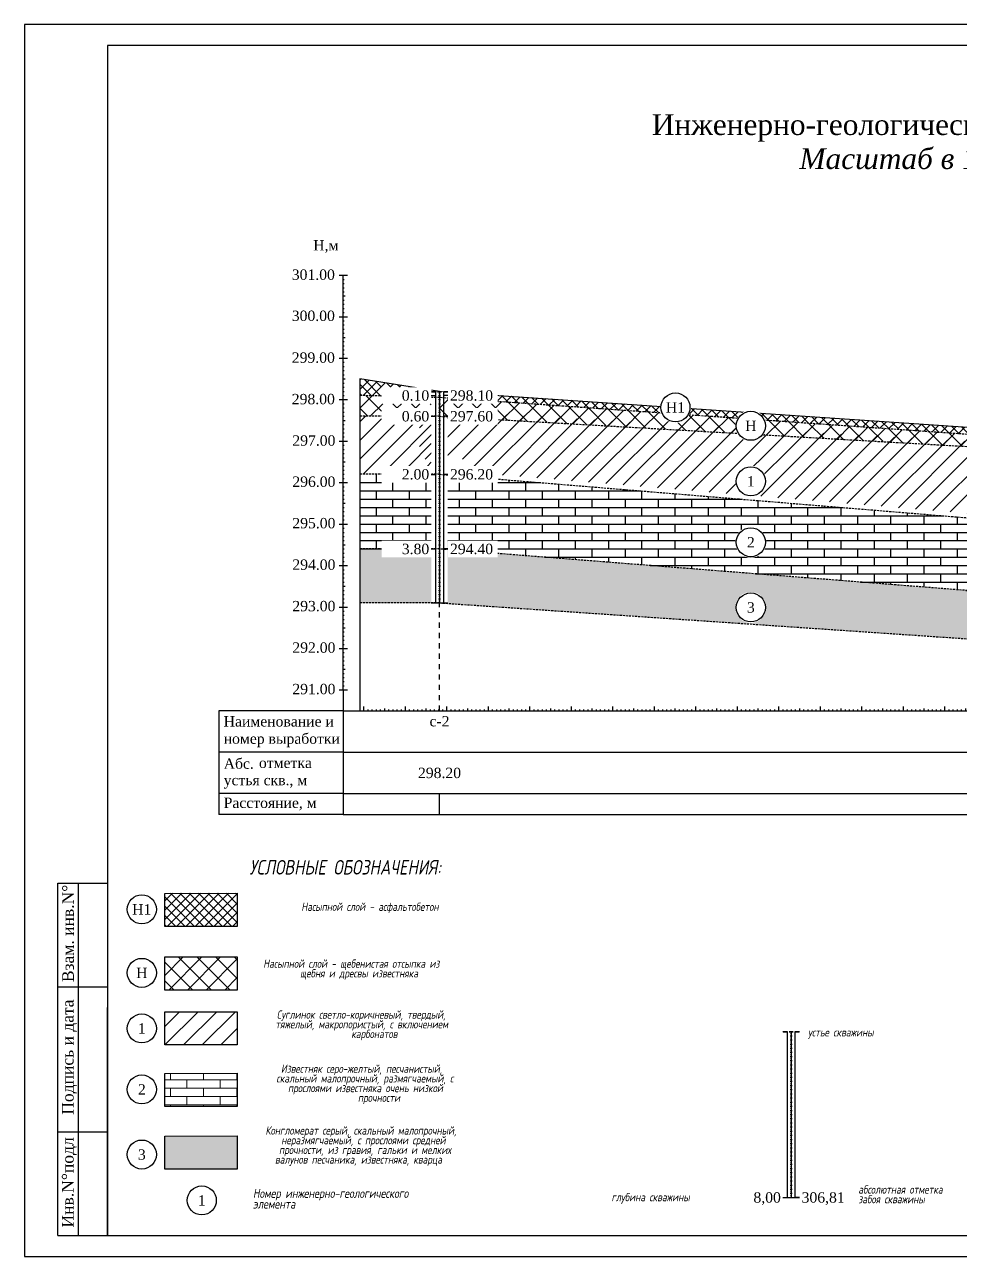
# Model space of a CAD drawing. Header units: millimetres. Extents: x 3380 to 11503, y -2610 to -1453.
# Drawn here: x 9164.9 to 9390.4, y -2242.6 to -1945.6 of the extents above; entities that cross this region are included whole.
import ezdxf
from ezdxf.enums import TextEntityAlignment as Align

# ---------------------------------------------------------------- set-up
doc = ezdxf.new("R2010")
doc.units = ezdxf.units.MM
doc.set_wipeout_variables(frame=1)
for name, pattern in [('ACAD_ISO03W100', [30, 12, -18]), ('DASHED', [0.75, 0.5, -0.25]), ('JIS_02_1.2', [2.5, 1.25, -1.25])]:
    doc.linetypes.add(name, pattern=pattern)
for name, color, linetype, plot in [('ГЛ_Непечатаемый', 6, 'Continuous', False), ('ГЛ_Разрез_ОсьШкалаВ-1', 6, 'Continuous', False), ('ГЛ_Разрез_ОсьШкалаГ-1', 6, 'Continuous', False), ('ГЛ_Разрез_ОсьШкалаГ-10', 6, 'Continuous', False), ('ГЛ_Разрез_СкважинаШкала-0.5', 6, 'Continuous', False), ('ГЛ_Разрез_СкважинаШкала-1', 6, 'Continuous', False), ('ГЛ_Штамп_РамкаВнеш', 6, 'Continuous', False)]:
    doc.layers.add(name, color=color, linetype=linetype, plot=plot)
for name, color, linetype in [('ГЛ_Разрез_Ось', 7, 'Continuous'), ('ГЛ_Разрез_ОсьШкалаВ-10', 7, 'Continuous'), ('ГЛ_Разрез_Скважина', 7, 'Continuous'), ('ГЛ_Разрез_СкважинаОсь', 7, 'JIS_02_1.2'), ('ГЛ_Разрез_СкважинаОтм', 7, 'Continuous'), ('ГЛ_Разрез_СкважинаОтмТекст', 7, 'Continuous'), ('ГЛ_Разрез_СквМаска', 6, 'Continuous'), ('ГЛ_Разрез_СлоиОбозначения', 7, 'Continuous'), ('ГЛ_Разрез_Таблица', 7, 'Continuous'), ('ГЛ_Разрез_ТаблицаТекст', 7, 'Continuous'), ('ГЛ_Штамп', 7, 'Continuous'), ('ГЛ_Штамп_РамкаВнутр', 7, 'Continuous'), ('ГЛ_Штамп_Текст', 7, 'Continuous'), ('КОНТУРА', 7, 'Continuous')]:
    doc.layers.add(name, color=color, linetype=linetype)
doc.styles.add('GOST 2.304', font='CS_Gost2304.shx')
doc.styles.add('ГеологияРазрезМасштаб', font='timesi.ttf', dxfattribs={"height": 5})
doc.styles.add('ГеологияРазрезНазвание', font='times.ttf', dxfattribs={"height": 5})
doc.styles.add('ГеологияРазрезОсь', font='times.ttf', dxfattribs={"height": 2.5})
doc.styles.add('ГеологияРазрезСкважина', font='times.ttf', dxfattribs={"height": 2.5})
doc.styles.add('ГеологияРазрезТаблица', font='times.ttf', dxfattribs={"height": 2.5})
doc.styles.add('ГеологияШтамп', font='times.ttf')
doc.styles.add('СТАНДАРТ', font='times.ttf')

# ---------------------------------------------------------------- blocks, each defined once
blk = doc.blocks.new('*U30')
at = {"layer": 'ГЛ_Штамп'}
for q in [(20, 60), (20, 45), (20, 20)]:
    blk.add_line((20, 5), q, dxfattribs=at)
at = {"layer": 'ГЛ_Штамп_РамкаВнеш'}
blk.add_lwpolyline([(0, 0), (420, 0), (420, 297), (0, 297)], close=True, dxfattribs=at)
at = {"layer": 'ГЛ_Штамп_РамкаВнутр', "lineweight": -2}
for p, q in [((8, 5), (8, 90)), ((8, 90), (20, 90)), ((13, 5), (13, 90)), ((8, 65), (20, 65)), ((8, 30), (20, 30)), ((8, 5), (20, 5))]:
    blk.add_line(p, q, dxfattribs=at)
at = {"layer": 'ГЛ_Штамп_РамкаВнутр'}
blk.add_lwpolyline([(20, 5), (415, 5), (415, 292), (20, 292)], close=True, dxfattribs=at)
at = {"layer": 'ГЛ_Штамп_Текст', "style": 'ГеологияШтамп'}
for s, p in [('Взам. инв.N%%d', (10.46, 77.87)), ('Подпись и дата', (10.39, 48.04)), ('Инв.N%%dподл', (10.39, 17.84))]:
    blk.add_text(s, height=2.8, rotation=90, dxfattribs=at).set_placement(p, align=Align.MIDDLE_CENTER)
at = {"layer": 'ГЛ_Штамп_Текст', "style": 'ГеологияШтамп', "flags": 8}
for tag, p in [('Приложение', (401.67, 288.5)), ('Лист', (415, 288.5))]:
    blk.add_attdef(tag, text='', height=3, dxfattribs=at).set_placement(p, align=Align.MIDDLE_RIGHT)
blk = doc.blocks.new('*U23')
at = {"layer": 'ГЛ_Разрез_Ось'}
for q in [(-5, 100), (-5, -5)]:
    blk.add_line((-5, 0), q, dxfattribs=at)
blk.add_lwpolyline([(-5, 100, 0, 0, 0), (-5, 102, 1, 0, 0), (-5, 105, 0, 0, 0)], format="xyseb", dxfattribs=at)
at = {"layer": 'ГЛ_Разрез_ОсьШкалаВ-1'}
for p, q in [((-5, 99), (-4.75, 99)), ((-5, 98), (-4.75, 98)), ((-5, 97), (-4.75, 97)), ((-5, 96), (-4.75, 96)), ((-5, 95), (-4.5, 95)), ((-5, 94), (-4.75, 94)), ((-5, 93), (-4.75, 93)), ((-5, 92), (-4.75, 92)), ((-5, 91), (-4.75, 91)), ((-5, 89), (-4.75, 89)), ((-5, 88), (-4.75, 88)), ((-5, 87), (-4.75, 87)), ((-5, 86), (-4.75, 86)), ((-5, 85), (-4.5, 85)), ((-5, 84), (-4.75, 84)), ((-5, 83), (-4.75, 83)), ((-5, 82), (-4.75, 82)), ((-5, 81), (-4.75, 81)), ((-5, 79), (-4.75, 79)), ((-5, 78), (-4.75, 78)), ((-5, 77), (-4.75, 77)), ((-5, 76), (-4.75, 76)), ((-5, 75), (-4.5, 75)), ((-5, 74), (-4.75, 74)), ((-5, 73), (-4.75, 73)), ((-5, 72), (-4.75, 72)), ((-5, 71), (-4.75, 71)), ((-5, 69), (-4.75, 69)), ((-5, 68), (-4.75, 68)), ((-5, 67), (-4.75, 67)), ((-5, 66), (-4.75, 66)), ((-5, 65), (-4.5, 65)), ((-5, 64), (-4.75, 64)), ((-5, 63), (-4.75, 63)), ((-5, 62), (-4.75, 62)), ((-5, 61), (-4.75, 61)), ((-5, 59), (-4.75, 59)), ((-5, 58), (-4.75, 58)), ((-5, 57), (-4.75, 57)), ((-5, 56), (-4.75, 56)), ((-5, 55), (-4.5, 55)), ((-5, 54), (-4.75, 54)), ((-5, 53), (-4.75, 53)), ((-5, 52), (-4.75, 52)), ((-5, 51), (-4.75, 51)), ((-5, 49), (-4.75, 49)), ((-5, 48), (-4.75, 48)), ((-5, 47), (-4.75, 47)), ((-5, 46), (-4.75, 46)), ((-5, 45), (-4.5, 45)), ((-5, 44), (-4.75, 44)), ((-5, 43), (-4.75, 43)), ((-5, 42), (-4.75, 42)), ((-5, 41), (-4.75, 41)), ((-5, 39), (-4.75, 39)), ((-5, 38), (-4.75, 38)), ((-5, 37), (-4.75, 37)), ((-5, 36), (-4.75, 36)), ((-5, 35), (-4.5, 35)), ((-5, 34), (-4.75, 34)), ((-5, 33), (-4.75, 33)), ((-5, 32), (-4.75, 32)), ((-5, 31), (-4.75, 31)), ((-5, 29), (-4.75, 29)), ((-5, 28), (-4.75, 28)), ((-5, 27), (-4.75, 27)), ((-5, 26), (-4.75, 26)), ((-5, 25), (-4.5, 25)), ((-5, 24), (-4.75, 24)), ((-5, 23), (-4.75, 23)), ((-5, 22), (-4.75, 22)), ((-5, 21), (-4.75, 21)), ((-5, 19), (-4.75, 19)), ((-5, 18), (-4.75, 18)), ((-5, 17), (-4.75, 17)), ((-5, 16), (-4.75, 16)), ((-5, 15), (-4.5, 15)), ((-5, 14), (-4.75, 14)), ((-5, 13), (-4.75, 13)), ((-5, 12), (-4.75, 12)), ((-5, 11), (-4.75, 11)), ((-5, 9), (-4.75, 9)), ((-5, 8), (-4.75, 8)), ((-5, 7), (-4.75, 7)), ((-5, 6), (-4.75, 6)), ((-5, 5), (-4.5, 5)), ((-5, 4), (-4.75, 4)), ((-5, 3), (-4.75, 3)), ((-5, 2), (-4.75, 2)), ((-5, 1), (-4.75, 1))]:
    blk.add_line(p, q, dxfattribs=at)
at = {"layer": 'ГЛ_Разрез_ОсьШкалаВ-10'}
for p, q in [((-6, 100), (-4, 100)), ((-6, 90), (-4, 90)), ((-6, 80), (-4, 80)), ((-6, 70), (-4, 70)), ((-6, 60), (-4, 60)), ((-6, 50), (-4, 50)), ((-6, 40), (-4, 40)), ((-6, 30), (-4, 30)), ((-6, 20), (-4, 20)), ((-6, 10), (-4, 10)), ((-6, 0), (-4, 0))]:
    blk.add_line(p, q, dxfattribs=at)
at = {"layer": 'ГЛ_Разрез_ОсьШкалаГ-1'}
for p, q in [((1, -5), (1, -4.75)), ((2, -5), (2, -4.75)), ((3, -5), (3, -4.75)), ((4, -5), (4, -4.75)), ((5, -5), (5, -4.5)), ((6, -5), (6, -4.75)), ((7, -5), (7, -4.75)), ((8, -5), (8, -4.75)), ((9, -5), (9, -4.75)), ((11, -5), (11, -4.75)), ((12, -5), (12, -4.75)), ((13, -5), (13, -4.75)), ((14, -5), (14, -4.75)), ((15, -5), (15, -4.5)), ((16, -5), (16, -4.75)), ((17, -5), (17, -4.75)), ((18, -5), (18, -4.75)), ((19, -5), (19, -4.75)), ((21, -5), (21, -4.75)), ((22, -5), (22, -4.75)), ((23, -5), (23, -4.75)), ((24, -5), (24, -4.75)), ((25, -5), (25, -4.5)), ((26, -5), (26, -4.75)), ((27, -5), (27, -4.75)), ((28, -5), (28, -4.75)), ((29, -5), (29, -4.75)), ((31, -5), (31, -4.75)), ((32, -5), (32, -4.75)), ((33, -5), (33, -4.75)), ((34, -5), (34, -4.75)), ((35, -5), (35, -4.5)), ((36, -5), (36, -4.75)), ((37, -5), (37, -4.75)), ((38, -5), (38, -4.75)), ((39, -5), (39, -4.75)), ((41, -5), (41, -4.75)), ((42, -5), (42, -4.75)), ((43, -5), (43, -4.75)), ((44, -5), (44, -4.75)), ((45, -5), (45, -4.5)), ((46, -5), (46, -4.75)), ((47, -5), (47, -4.75)), ((48, -5), (48, -4.75)), ((49, -5), (49, -4.75)), ((51, -5), (51, -4.75)), ((52, -5), (52, -4.75)), ((53, -5), (53, -4.75)), ((54, -5), (54, -4.75)), ((55, -5), (55, -4.5)), ((56, -5), (56, -4.75)), ((57, -5), (57, -4.75)), ((58, -5), (58, -4.75)), ((59, -5), (59, -4.75)), ((61, -5), (61, -4.75)), ((62, -5), (62, -4.75)), ((63, -5), (63, -4.75)), ((64, -5), (64, -4.75)), ((65, -5), (65, -4.5)), ((66, -5), (66, -4.75)), ((67, -5), (67, -4.75)), ((68, -5), (68, -4.75)), ((69, -5), (69, -4.75)), ((71, -5), (71, -4.75)), ((72, -5), (72, -4.75)), ((73, -5), (73, -4.75)), ((74, -5), (74, -4.75)), ((75, -5), (75, -4.5)), ((76, -5), (76, -4.75)), ((77, -5), (77, -4.75)), ((78, -5), (78, -4.75)), ((79, -5), (79, -4.75)), ((81, -5), (81, -4.75)), ((82, -5), (82, -4.75)), ((83, -5), (83, -4.75)), ((84, -5), (84, -4.75)), ((85, -5), (85, -4.5)), ((86, -5), (86, -4.75)), ((87, -5), (87, -4.75)), ((88, -5), (88, -4.75)), ((89, -5), (89, -4.75)), ((91, -5), (91, -4.75)), ((92, -5), (92, -4.75)), ((93, -5), (93, -4.75)), ((94, -5), (94, -4.75)), ((95, -5), (95, -4.5)), ((96, -5), (96, -4.75)), ((97, -5), (97, -4.75)), ((98, -5), (98, -4.75)), ((99, -5), (99, -4.75)), ((101, -5), (101, -4.75)), ((102, -5), (102, -4.75)), ((103, -5), (103, -4.75)), ((104, -5), (104, -4.75)), ((105, -5), (105, -4.5)), ((106, -5), (106, -4.75)), ((107, -5), (107, -4.75)), ((108, -5), (108, -4.75)), ((109, -5), (109, -4.75)), ((111, -5), (111, -4.75)), ((112, -5), (112, -4.75)), ((113, -5), (113, -4.75)), ((114, -5), (114, -4.75)), ((115, -5), (115, -4.5)), ((116, -5), (116, -4.75)), ((117, -5), (117, -4.75)), ((118, -5), (118, -4.75)), ((119, -5), (119, -4.75)), ((121, -5), (121, -4.75)), ((122, -5), (122, -4.75)), ((123, -5), (123, -4.75)), ((124, -5), (124, -4.75)), ((125, -5), (125, -4.5)), ((126, -5), (126, -4.75)), ((127, -5), (127, -4.75)), ((128, -5), (128, -4.75)), ((129, -5), (129, -4.75)), ((131, -5), (131, -4.75)), ((132, -5), (132, -4.75)), ((133, -5), (133, -4.75)), ((134, -5), (134, -4.75)), ((135, -5), (135, -4.5)), ((136, -5), (136, -4.75)), ((137, -5), (137, -4.75)), ((138, -5), (138, -4.75)), ((139, -5), (139, -4.75)), ((141, -5), (141, -4.75)), ((142, -5), (142, -4.75)), ((143, -5), (143, -4.75)), ((144, -5), (144, -4.75)), ((145, -5), (145, -4.5)), ((146, -5), (146, -4.75)), ((147, -5), (147, -4.75)), ((148, -5), (148, -4.75)), ((149, -5), (149, -4.75)), ((151, -5), (151, -4.75)), ((152, -5), (152, -4.75)), ((153, -5), (153, -4.75)), ((154, -5), (154, -4.75)), ((155, -5), (155, -4.5)), ((156, -5), (156, -4.75)), ((157, -5), (157, -4.75)), ((158, -5), (158, -4.75)), ((159, -5), (159, -4.75)), ((161, -5), (161, -4.75)), ((162, -5), (162, -4.75)), ((163, -5), (163, -4.75)), ((164, -5), (164, -4.75)), ((165, -5), (165, -4.5)), ((166, -5), (166, -4.75)), ((167, -5), (167, -4.75)), ((168, -5), (168, -4.75)), ((169, -5), (169, -4.75)), ((171, -5), (171, -4.75)), ((172, -5), (172, -4.75)), ((173, -5), (173, -4.75)), ((174, -5), (174, -4.75)), ((175, -5), (175, -4.5)), ((176, -5), (176, -4.75)), ((177, -5), (177, -4.75)), ((178, -5), (178, -4.75)), ((179, -5), (179, -4.75)), ((181, -5), (181, -4.75)), ((182, -5), (182, -4.75)), ((183, -5), (183, -4.75)), ((184, -5), (184, -4.75)), ((185, -5), (185, -4.5)), ((186, -5), (186, -4.75)), ((187, -5), (187, -4.75)), ((188, -5), (188, -4.75)), ((189, -5), (189, -4.75)), ((191, -5), (191, -4.75)), ((192, -5), (192, -4.75)), ((193, -5), (193, -4.75)), ((194, -5), (194, -4.75)), ((195, -5), (195, -4.5)), ((196, -5), (196, -4.75)), ((197, -5), (197, -4.75)), ((198, -5), (198, -4.75)), ((199, -5), (199, -4.75)), ((201, -5), (201, -4.75)), ((202, -5), (202, -4.75)), ((203, -5), (203, -4.75)), ((204, -5), (204, -4.75)), ((205, -5), (205, -4.5)), ((206, -5), (206, -4.75)), ((207, -5), (207, -4.75)), ((208, -5), (208, -4.75)), ((209, -5), (209, -4.75)), ((211, -5), (211, -4.75)), ((212, -5), (212, -4.75)), ((213, -5), (213, -4.75)), ((214, -5), (214, -4.75)), ((215, -5), (215, -4.5)), ((216, -5), (216, -4.75)), ((217, -5), (217, -4.75)), ((218, -5), (218, -4.75)), ((219, -5), (219, -4.75)), ((221, -5), (221, -4.75)), ((222, -5), (222, -4.75)), ((223, -5), (223, -4.75)), ((224, -5), (224, -4.75)), ((225, -5), (225, -4.5)), ((226, -5), (226, -4.75)), ((227, -5), (227, -4.75)), ((228, -5), (228, -4.75)), ((229, -5), (229, -4.75)), ((231, -5), (231, -4.75)), ((232, -5), (232, -4.75)), ((233, -5), (233, -4.75)), ((234, -5), (234, -4.75)), ((235, -5), (235, -4.5)), ((236, -5), (236, -4.75)), ((237, -5), (237, -4.75)), ((238, -5), (238, -4.75)), ((239, -5), (239, -4.75)), ((241, -5), (241, -4.75)), ((242, -5), (242, -4.75)), ((243, -5), (243, -4.75)), ((244, -5), (244, -4.75)), ((245, -5), (245, -4.5)), ((246, -5), (246, -4.75)), ((247, -5), (247, -4.75)), ((248, -5), (248, -4.75)), ((249, -5), (249, -4.75)), ((251, -5), (251, -4.75)), ((252, -5), (252, -4.75)), ((253, -5), (253, -4.75)), ((254, -5), (254, -4.75)), ((255, -5), (255, -4.5)), ((256, -5), (256, -4.75)), ((257, -5), (257, -4.75)), ((258, -5), (258, -4.75)), ((259, -5), (259, -4.75)), ((261, -5), (261, -4.75)), ((262, -5), (262, -4.75)), ((263, -5), (263, -4.75)), ((264, -5), (264, -4.75)), ((265, -5), (265, -4.5)), ((266, -5), (266, -4.75)), ((267, -5), (267, -4.75)), ((268, -5), (268, -4.75)), ((269, -5), (269, -4.75)), ((271, -5), (271, -4.75)), ((272, -5), (272, -4.75)), ((273, -5), (273, -4.75)), ((274, -5), (274, -4.75)), ((275, -5), (275, -4.5)), ((276, -5), (276, -4.75)), ((277, -5), (277, -4.75)), ((278, -5), (278, -4.75)), ((279, -5), (279, -4.75)), ((281, -5), (281, -4.75)), ((282, -5), (282, -4.75)), ((283, -5), (283, -4.75)), ((284, -5), (284, -4.75)), ((285, -5), (285, -4.5)), ((286, -5), (286, -4.75)), ((287, -5), (287, -4.75)), ((288, -5), (288, -4.75)), ((289, -5), (289, -4.75)), ((291, -5), (291, -4.75)), ((292, -5), (292, -4.75)), ((293, -5), (293, -4.75)), ((294, -5), (294, -4.75)), ((295, -5), (295, -4.5)), ((296, -5), (296, -4.75)), ((297, -5), (297, -4.75)), ((298, -5), (298, -4.75)), ((299, -5), (299, -4.75)), ((301, -5), (301, -4.75)), ((302, -5), (302, -4.75)), ((303, -5), (303, -4.75)), ((304, -5), (304, -4.75)), ((305, -5), (305, -4.5)), ((306, -5), (306, -4.75)), ((307, -5), (307, -4.75)), ((308, -5), (308, -4.75)), ((309, -5), (309, -4.75))]:
    blk.add_line(p, q, dxfattribs=at)
at = {"layer": 'ГЛ_Разрез_ОсьШкалаГ-10'}
for p, q in [((0, -5), (0, -4)), ((10, -5), (10, -4)), ((10, -5), (10, -4)), ((20, -5), (20, -4)), ((20, -5), (20, -4)), ((30, -5), (30, -4)), ((30, -5), (30, -4)), ((40, -5), (40, -4)), ((40, -5), (40, -4)), ((50, -5), (50, -4)), ((50, -5), (50, -4)), ((60, -5), (60, -4)), ((60, -5), (60, -4)), ((70, -5), (70, -4)), ((70, -5), (70, -4)), ((80, -5), (80, -4)), ((80, -5), (80, -4)), ((90, -5), (90, -4)), ((90, -5), (90, -4)), ((100, -5), (100, -4)), ((100, -5), (100, -4)), ((110, -5), (110, -4)), ((110, -5), (110, -4)), ((120, -5), (120, -4)), ((120, -5), (120, -4)), ((130, -5), (130, -4)), ((130, -5), (130, -4)), ((140, -5), (140, -4)), ((140, -5), (140, -4)), ((150, -5), (150, -4)), ((150, -5), (150, -4)), ((160, -5), (160, -4)), ((160, -5), (160, -4)), ((170, -5), (170, -4)), ((170, -5), (170, -4)), ((180, -5), (180, -4)), ((180, -5), (180, -4)), ((190, -5), (190, -4)), ((190, -5), (190, -4)), ((200, -5), (200, -4)), ((200, -5), (200, -4)), ((210, -5), (210, -4)), ((210, -5), (210, -4)), ((220, -5), (220, -4)), ((220, -5), (220, -4)), ((230, -5), (230, -4)), ((230, -5), (230, -4)), ((240, -5), (240, -4)), ((240, -5), (240, -4)), ((250, -5), (250, -4)), ((250, -5), (250, -4)), ((260, -5), (260, -4)), ((260, -5), (260, -4)), ((270, -5), (270, -4)), ((270, -5), (270, -4)), ((280, -5), (280, -4)), ((280, -5), (280, -4)), ((290, -5), (290, -4)), ((290, -5), (290, -4)), ((300, -5), (300, -4)), ((300, -5), (300, -4)), ((310, -5), (310, -4))]:
    blk.add_line(p, q, dxfattribs=at)
at = {"layer": 'ГЛ_Разрез_Таблица'}
for p, q in [((-5, -5), (-35, -5)), ((-35, -5), (-35, -30)), ((-5, -5), (-5, -30)), ((-5, -5), (0, -5)), ((0, -5), (314, -5)), ((314, -5), (314, -30)), ((-5, -15), (-35, -15)), ((-5, -15), (0, -15)), ((0, -15), (314, -15)), ((-5, -25), (-35, -25)), ((-5, -25), (0, -25)), ((0, -25), (314, -25)), ((-5, -30), (-35, -30)), ((-5, -30), (0, -30)), ((0, -30), (314, -30))]:
    blk.add_line(p, q, dxfattribs=at)
at = {"style": 'ГеологияРазрезТаблица'}
blk.add_text('Н,м', height=2.5, dxfattribs=at).set_placement((-6.16, 105.22), align=Align.BOTTOM_RIGHT)
at = {"flags": 8}
for tag, style, p in [('НАЗВАНИЕ', 'ГеологияРазрезНазвание', (146.47, 136.31)), ('Масштаб', 'ГеологияРазрезМасштаб', (146.47, 128.11))]:
    blk.add_attdef(tag, text='', height=5, dxfattribs=dict(at, style=style)).set_placement(p, align=Align.MIDDLE_CENTER)
at = {"layer": 'ГЛ_Разрез_ТаблицаТекст', "char_height": 2.5, "attachment_point": 4, "style": 'ГеологияРазрезТаблица'}
for s, insert, width in [('Наименование и номер выработки', (-33.81, -10.06), 28.8119), ('Абс{\\fTimes New Roman|b0|i0|c238|p18;.}', (-33.81, -17.78), 9.2141), ('      {\\fTimes New Roman|b0|i0|c238|p18;   }отметка устья скв.{\\fTimes New Roman|b0|i0|c238|p18;, }м', (-33.81, -20.06), 28.8119), ('Расстояние, м', (-33.81, -27.5), 28.8119)]:
    blk.add_mtext(s, dxfattribs=dict(at, insert=insert, width=width))
blk = doc.blocks.new('ГЛ_Разрез_СлоиОбозначения')
blk.add_wipeout([(3.75, 0), (3.61, 1.08), (3.1, 2.14), (2.3, 2.99), (1.45, 3.48), (0.58, 3.71), (0, 3.75), (-0.58, 3.71), (-1.45, 3.48), (-2.3, 2.99), (-3.1, 2.14), (-3.61, 1.08), (-3.75, 0), (-3.61, -1.08), (-3.1, -2.14), (-2.3, -2.99), (-1.45, -3.48), (-0.58, -3.71), (0, -3.75), (0.58, -3.71), (1.45, -3.48), (2.3, -2.99), (3.1, -2.14), (3.61, -1.08)]).dxf.layer = 'ГЛ_Разрез_СквМаска'
at = {"layer": 'ГЛ_Разрез_СлоиОбозначения'}
blk.add_circle((0, 0), 3.5, dxfattribs=at)
at = {"layer": 'ГЛ_Разрез_СлоиОбозначения', "style": 'ГеологияРазрезОсь'}
blk.add_attdef('НОМЕР', text='', height=2.5, dxfattribs=at).set_placement((0, 0), align=Align.MIDDLE_CENTER)
blk = doc.blocks.new('*U27')
blk.add_wipeout([(-2, -39.85), (-2, -0.15), (2, -0.15), (2, -39.85)]).dxf.layer = 'ГЛ_Разрез_СквМаска'
at = {"layer": 'ГЛ_Непечатаемый'}
blk.add_line((0, 0), (0, -40), dxfattribs=at)
at = {"layer": 'ГЛ_Разрез_Скважина'}
blk.add_line((-2, -40), (2, -40), dxfattribs=at)
for points in [[(-2, 0), (-1, 0), (-1, -40)], [(1, -40), (1, 0), (2, 0)]]:
    blk.add_lwpolyline(points, dxfattribs=at)
at = {"layer": 'ГЛ_Разрез_СкважинаШкала-0.5'}
for p, q in [((-0.125, -0.5), (0.125, -0.5)), ((-0.125, -1.5), (0.125, -1.5)), ((-0.125, -2.5), (0.125, -2.5)), ((-0.125, -3.5), (0.125, -3.5)), ((-0.125, -4.5), (0.125, -4.5)), ((-0.125, -5.5), (0.125, -5.5)), ((-0.125, -6.5), (0.125, -6.5)), ((-0.125, -7.5), (0.125, -7.5)), ((-0.125, -8.5), (0.125, -8.5)), ((-0.125, -9.5), (0.125, -9.5)), ((-0.125, -10.5), (0.125, -10.5)), ((-0.125, -11.5), (0.125, -11.5)), ((-0.125, -12.5), (0.125, -12.5)), ((-0.125, -13.5), (0.125, -13.5)), ((-0.125, -14.5), (0.125, -14.5)), ((-0.125, -15.5), (0.125, -15.5)), ((-0.125, -16.5), (0.125, -16.5)), ((-0.125, -17.5), (0.125, -17.5)), ((-0.125, -18.5), (0.125, -18.5)), ((-0.125, -19.5), (0.125, -19.5)), ((-0.125, -20.5), (0.125, -20.5)), ((-0.125, -21.5), (0.125, -21.5)), ((-0.125, -22.5), (0.125, -22.5)), ((-0.125, -23.5), (0.125, -23.5)), ((-0.125, -24.5), (0.125, -24.5)), ((-0.125, -25.5), (0.125, -25.5)), ((-0.125, -26.5), (0.125, -26.5)), ((-0.125, -27.5), (0.125, -27.5)), ((-0.125, -28.5), (0.125, -28.5)), ((-0.125, -29.5), (0.125, -29.5)), ((-0.125, -30.5), (0.125, -30.5)), ((-0.125, -31.5), (0.125, -31.5)), ((-0.125, -32.5), (0.125, -32.5)), ((-0.125, -33.5), (0.125, -33.5)), ((-0.125, -34.5), (0.125, -34.5)), ((-0.125, -35.5), (0.125, -35.5)), ((-0.125, -36.5), (0.125, -36.5)), ((-0.125, -37.5), (0.125, -37.5)), ((-0.125, -38.5), (0.125, -38.5)), ((-0.125, -39.5), (0.125, -39.5))]:
    blk.add_line(p, q, dxfattribs=at)
at = {"layer": 'ГЛ_Разрез_СкважинаШкала-1'}
for p, q in [((-0.5, 0), (0.5, 0)), ((-0.25, -1), (0.25, -1)), ((-0.25, -2), (0.25, -2)), ((-0.25, -3), (0.25, -3)), ((-0.25, -4), (0.25, -4)), ((-0.25, -5), (0.25, -5)), ((-0.25, -6), (0.25, -6)), ((-0.25, -7), (0.25, -7)), ((-0.25, -8), (0.25, -8)), ((-0.25, -9), (0.25, -9)), ((-0.25, -10), (0.25, -10)), ((-0.25, -11), (0.25, -11)), ((-0.25, -12), (0.25, -12)), ((-0.25, -13), (0.25, -13)), ((-0.25, -14), (0.25, -14)), ((-0.25, -15), (0.25, -15)), ((-0.25, -16), (0.25, -16)), ((-0.25, -17), (0.25, -17)), ((-0.25, -18), (0.25, -18)), ((-0.25, -19), (0.25, -19)), ((-0.25, -20), (0.25, -20)), ((-0.25, -21), (0.25, -21)), ((-0.25, -22), (0.25, -22)), ((-0.25, -23), (0.25, -23)), ((-0.25, -24), (0.25, -24)), ((-0.25, -25), (0.25, -25)), ((-0.25, -26), (0.25, -26)), ((-0.25, -27), (0.25, -27)), ((-0.25, -28), (0.25, -28)), ((-0.25, -29), (0.25, -29)), ((-0.25, -30), (0.25, -30)), ((-0.25, -31), (0.25, -31)), ((-0.25, -32), (0.25, -32)), ((-0.25, -33), (0.25, -33)), ((-0.25, -34), (0.25, -34)), ((-0.25, -35), (0.25, -35)), ((-0.25, -36), (0.25, -36)), ((-0.25, -37), (0.25, -37)), ((-0.25, -38), (0.25, -38)), ((-0.25, -39), (0.25, -39)), ((-0.25, -40), (0.25, -40))]:
    blk.add_line(p, q, dxfattribs=at)
blk = doc.blocks.new('ГЛ_Разрез_СквОтметка')
for points in [[(-2, 2), (-14, 2), (-14, -2), (-2, -2)], [(14, 2), (2, 2), (2, -2), (14, -2)]]:
    blk.add_wipeout(points).dxf.layer = 'ГЛ_Разрез_СквМаска'
at = {"layer": 'ГЛ_Разрез_СкважинаОтм'}
for p, q in [((-2, 0), (-1, 0)), ((2, 0), (1, 0))]:
    blk.add_line(p, q, dxfattribs=at)
at = {"layer": 'ГЛ_Разрез_СкважинаОтмТекст', "style": 'ГеологияРазрезСкважина'}
blk.add_attdef('ОТМЕТКА_ОТНОС', text='', height=2.5, dxfattribs=at).set_placement((-2.5, 0), align=Align.MIDDLE_RIGHT)
blk.add_attdef('ОТМЕТКА_АБС', text='', height=2.5, dxfattribs=at).set_placement((2.5, 0), align=Align.MIDDLE_LEFT)
blk = doc.blocks.new('*U28')
for points in [[(-2, 2), (-14, 2), (-14, -2), (-2, -2)], [(14, 2), (2, 2), (2, -2), (14, -2)]]:
    blk.add_wipeout(points).dxf.layer = 'ГЛ_Разрез_СквМаска'
at = {"layer": 'ГЛ_Разрез_СкважинаОтм'}
for p, q in [((-2, -0.01), (-1, -0.01)), ((2, -0.01), (1, -0.01))]:
    blk.add_line(p, q, dxfattribs=at)
at = {"layer": 'ГЛ_Разрез_СкважинаОтмТекст', "style": 'ГеологияРазрезСкважина'}
blk.add_attdef('ОТМЕТКА_ОТНОС', text='', height=2.5, dxfattribs=at).set_placement((-2.5, 0), align=Align.MIDDLE_RIGHT)
blk.add_attdef('ОТМЕТКА_АБС', text='', height=2.5, dxfattribs=at).set_placement((2.5, 0), align=Align.MIDDLE_LEFT)
blk = doc.blocks.new('*U29')
blk.add_wipeout([(-2, -50.85), (-2, -0.15), (2, -0.15), (2, -50.85)]).dxf.layer = 'ГЛ_Разрез_СквМаска'
at = {"layer": 'ГЛ_Непечатаемый'}
blk.add_line((0, 0), (0, -51), dxfattribs=at)
at = {"layer": 'ГЛ_Разрез_Скважина'}
blk.add_line((-2, -51), (2, -51), dxfattribs=at)
for points in [[(-2, 0), (-1, 0), (-1, -51)], [(1, -51), (1, 0), (2, 0)]]:
    blk.add_lwpolyline(points, dxfattribs=at)
at = {"layer": 'ГЛ_Разрез_СкважинаШкала-0.5'}
for p, q in [((-0.125, -0.5), (0.125, -0.5)), ((-0.125, -1.5), (0.125, -1.5)), ((-0.125, -2.5), (0.125, -2.5)), ((-0.125, -3.5), (0.125, -3.5)), ((-0.125, -4.5), (0.125, -4.5)), ((-0.125, -5.5), (0.125, -5.5)), ((-0.125, -6.5), (0.125, -6.5)), ((-0.125, -7.5), (0.125, -7.5)), ((-0.125, -8.5), (0.125, -8.5)), ((-0.125, -9.5), (0.125, -9.5)), ((-0.125, -10.5), (0.125, -10.5)), ((-0.125, -11.5), (0.125, -11.5)), ((-0.125, -12.5), (0.125, -12.5)), ((-0.125, -13.5), (0.125, -13.5)), ((-0.125, -14.5), (0.125, -14.5)), ((-0.125, -15.5), (0.125, -15.5)), ((-0.125, -16.5), (0.125, -16.5)), ((-0.125, -17.5), (0.125, -17.5)), ((-0.125, -18.5), (0.125, -18.5)), ((-0.125, -19.5), (0.125, -19.5)), ((-0.125, -20.5), (0.125, -20.5)), ((-0.125, -21.5), (0.125, -21.5)), ((-0.125, -22.5), (0.125, -22.5)), ((-0.125, -23.5), (0.125, -23.5)), ((-0.125, -24.5), (0.125, -24.5)), ((-0.125, -25.5), (0.125, -25.5)), ((-0.125, -26.5), (0.125, -26.5)), ((-0.125, -27.5), (0.125, -27.5)), ((-0.125, -28.5), (0.125, -28.5)), ((-0.125, -29.5), (0.125, -29.5)), ((-0.125, -30.5), (0.125, -30.5)), ((-0.125, -31.5), (0.125, -31.5)), ((-0.125, -32.5), (0.125, -32.5)), ((-0.125, -33.5), (0.125, -33.5)), ((-0.125, -34.5), (0.125, -34.5)), ((-0.125, -35.5), (0.125, -35.5)), ((-0.125, -36.5), (0.125, -36.5)), ((-0.125, -37.5), (0.125, -37.5)), ((-0.125, -38.5), (0.125, -38.5)), ((-0.125, -39.5), (0.125, -39.5)), ((-0.125, -40.5), (0.125, -40.5)), ((-0.125, -41.5), (0.125, -41.5)), ((-0.125, -42.5), (0.125, -42.5)), ((-0.125, -43.5), (0.125, -43.5)), ((-0.125, -44.5), (0.125, -44.5)), ((-0.125, -45.5), (0.125, -45.5)), ((-0.125, -46.5), (0.125, -46.5)), ((-0.125, -47.5), (0.125, -47.5)), ((-0.125, -48.5), (0.125, -48.5)), ((-0.125, -49.5), (0.125, -49.5)), ((-0.125, -50.5), (0.125, -50.5))]:
    blk.add_line(p, q, dxfattribs=at)
at = {"layer": 'ГЛ_Разрез_СкважинаШкала-1'}
for p, q in [((-0.5, 0), (0.5, 0)), ((-0.25, -1), (0.25, -1)), ((-0.25, -2), (0.25, -2)), ((-0.25, -3), (0.25, -3)), ((-0.25, -4), (0.25, -4)), ((-0.25, -5), (0.25, -5)), ((-0.25, -6), (0.25, -6)), ((-0.25, -7), (0.25, -7)), ((-0.25, -8), (0.25, -8)), ((-0.25, -9), (0.25, -9)), ((-0.25, -10), (0.25, -10)), ((-0.25, -11), (0.25, -11)), ((-0.25, -12), (0.25, -12)), ((-0.25, -13), (0.25, -13)), ((-0.25, -14), (0.25, -14)), ((-0.25, -15), (0.25, -15)), ((-0.25, -16), (0.25, -16)), ((-0.25, -17), (0.25, -17)), ((-0.25, -18), (0.25, -18)), ((-0.25, -19), (0.25, -19)), ((-0.25, -20), (0.25, -20)), ((-0.25, -21), (0.25, -21)), ((-0.25, -22), (0.25, -22)), ((-0.25, -23), (0.25, -23)), ((-0.25, -24), (0.25, -24)), ((-0.25, -25), (0.25, -25)), ((-0.25, -26), (0.25, -26)), ((-0.25, -27), (0.25, -27)), ((-0.25, -28), (0.25, -28)), ((-0.25, -29), (0.25, -29)), ((-0.25, -30), (0.25, -30)), ((-0.25, -31), (0.25, -31)), ((-0.25, -32), (0.25, -32)), ((-0.25, -33), (0.25, -33)), ((-0.25, -34), (0.25, -34)), ((-0.25, -35), (0.25, -35)), ((-0.25, -36), (0.25, -36)), ((-0.25, -37), (0.25, -37)), ((-0.25, -38), (0.25, -38)), ((-0.25, -39), (0.25, -39)), ((-0.25, -40), (0.25, -40)), ((-0.25, -41), (0.25, -41)), ((-0.25, -42), (0.25, -42)), ((-0.25, -43), (0.25, -43)), ((-0.25, -44), (0.25, -44)), ((-0.25, -45), (0.25, -45)), ((-0.25, -46), (0.25, -46)), ((-0.25, -47), (0.25, -47)), ((-0.25, -48), (0.25, -48)), ((-0.25, -49), (0.25, -49)), ((-0.25, -50), (0.25, -50)), ((-0.25, -51), (0.25, -51))]:
    blk.add_line(p, q, dxfattribs=at)
blk = doc.blocks.new('*U39')
at = {"layer": 'ГЛ_Непечатаемый', "linetype": 'Continuous'}
blk.add_line((0, 26.1), (0, 26.1), dxfattribs=at)
at = {"layer": 'ГЛ_Разрез_СкважинаОсь'}
for p, q in [((0, 5), (0, 26.1)), ((0, 0), (0, 5))]:
    blk.add_line(p, q, dxfattribs=at)
at = {"layer": 'ГЛ_Разрез_Таблица', "ltscale": 100}
blk.add_line((0, -25), (0, -20), dxfattribs=at)
at = {"layer": 'ГЛ_Разрез_ТаблицаТекст', "style": 'ГеологияРазрезТаблица'}
for tag, p in [('СКВАЖИНА', (0, -2.53)), ('АрхНомер', (0, -6.33)), ('Отметка', (0, -15))]:
    blk.add_attdef(tag, text='', height=2.5, dxfattribs=at).set_placement(p, align=Align.MIDDLE_CENTER)

msp = doc.modelspace()

# ---------------------------------------------------------------- hatches: boundary and pattern name
at = {"linetype": 'DASHED', "lineweight": 20, "ltscale": 5}
h = msp.add_hatch(dxfattribs=at)
h.set_pattern_fill('ANSI37', color=256, scale=0.5)
h.paths.add_polyline_path([(9250.89, -2033), (9258.56, -2033), (9245.65, -2030.95), (9245.65, -2034.99), (9250.89, -2035.13)])
at = {"linetype": 'DASHED'}
h = msp.add_hatch(dxfattribs=at)
h.set_pattern_fill('ANSI37', color=256)
h.set_pattern_definition([(45, (9245.6543, -2055.9966), (-2.245064, 2.245064), []), (135, (9245.6543, -2055.9966), (-2.245064, -2.245064), [])])
h.paths.add_polyline_path([(9262.87, -2037), (9250.89, -2037), (9250.89, -2035.13), (9245.65, -2034.99), (9245.65, -2040), (9250.89, -2040), (9250.89, -2038), (9262.87, -2038)])
h.paths.add_polyline_path([(9560.67, -2055), (9557.96, -2055), (9557.96, -2056), (9560.67, -2056)])
at = {"linetype": 'DASHED', "lineweight": 20, "ltscale": 5}
h = msp.add_hatch(dxfattribs=at)
h.set_pattern_fill('ANSI37', color=256, scale=0.5)
h.paths.add_polyline_path([(9325.45, -2038.12), (9325.34, -2038.95), (9324.98, -2039.7), (9336.62, -2040.51), (9336.78, -2040.16), (9337.59, -2039.32), (9338.16, -2038.99)])
h.paths.add_polyline_path([(9317.98, -2037.87), (9318.01, -2037.61), (9278.89, -2034.95), (9278.89, -2036.48), (9318.25, -2039.23), (9318.12, -2038.95)])
at = {"linetype": 'DASHED'}
h = msp.add_hatch(dxfattribs=at)
h.set_pattern_fill('ANSI31', color=256)
h.set_pattern_definition([(45, (9198.6782, -2191.6038), (-2.245064, 2.245064), [])])
h.paths.add_polyline_path([(9560.67, -2056), (9557.94, -2056), (9557.94, -2060), (9545.94, -2060), (9545.94, -2075), (9557.96, -2075), (9557.96, -2077), (9560.67, -2077)])
h.paths.add_polyline_path([(9262.87, -2042), (9250.89, -2042), (9250.89, -2040), (9245.65, -2040), (9245.66, -2054), (9250.89, -2054), (9250.89, -2052), (9262.87, -2052)])
h.paths.add_polyline_path([(9216.1, -2183.58), (9198.68, -2183.61), (9198.68, -2191.6), (9216.1, -2191.6)])
h = msp.add_hatch(dxfattribs=at)
h.set_pattern_fill('ANSI31', color=256)
h.set_pattern_definition([(45, (9260.0246, -2074.215), (-2.245064, 2.245064), [])])
h.paths.add_polyline_path([(9523.09, -2054.37), (9523.1, -2053.56), (9272.04, -2039.17), (9272.04, -2040.37), (9260.02, -2040.37), (9260.02, -2050.37), (9272.04, -2050.37), (9272.04, -2053.52), (9523.11, -2074.22), (9523.11, -2073.37), (9535.09, -2073.37), (9535.09, -2058.37), (9523.09, -2058.37)])
at = {"linetype": 'DASHED', "lineweight": 20, "ltscale": 5}
h = msp.add_hatch(dxfattribs=at)
h.set_pattern_fill('ANSI37', color=256, scale=0.5)
h.paths.add_polyline_path([(9342.13, -2039.26), (9342.99, -2040.16), (9343.38, -2040.98), (9529.96, -2054.02), (9529.96, -2052.04)])
at = {"linetype": 'DASHED'}
h = msp.add_hatch(dxfattribs=at)
h.set_pattern_fill('IZVEST', color=256, scale=10, pattern_type=2)
h.set_pattern_definition([(0, (9245.6565, -2093.9966), (0, 2), []), (90, (9245.6565, -2093.9966), (-4, 2), [2, -2])])
h.paths.add_polyline_path([(9262.87, -2056), (9250.89, -2056), (9250.89, -2054), (9245.66, -2054), (9245.66, -2072), (9250.89, -2072), (9250.89, -2070), (9262.87, -2070)])
h.paths.add_polyline_path([(9560.67, -2077), (9557.96, -2077), (9557.96, -2079), (9545.94, -2079), (9545.94, -2092), (9557.96, -2092), (9557.96, -2094), (9560.67, -2094)])
h.paths.add_polyline_path([(9541.94, -2079), (9529.96, -2079), (9529.96, -2075.84), (9278.89, -2055.15), (9278.89, -2056), (9266.87, -2056), (9266.87, -2070), (9278.89, -2070), (9278.89, -2073.1), (9529.96, -2092.89), (9529.96, -2092), (9541.94, -2092)])
h = msp.add_hatch(dxfattribs=at)
h.set_pattern_fill('KONGLOM', color=256, scale=10, pattern_type=2)
h.set_pattern_definition([(0, (9266.8741, -2102.8466), (0, 2), []), (60, (9266.8741, -2103.8466), (-8e-07, 3.999999), [1.1547, -4.6188, 1.1547]), (120, (9266.8741, -2103.8466), (-3.464101, 1.999999), [1.1547, -4.6188, 1.1547]), (30, (9269.472, -2103.8466), (8e-07, 4), [1, -3]), (30, (9271.2042, -2103.8466), (8e-07, 4), [-3, 1]), (150, (9269.472, -2103.8466), (-3.4641, -2), [-3, 1]), (150, (9271.2042, -2103.8466), (-3.4641, -2), [1, -3])])
h.paths.add_polyline_path([(9278.89, -2073.1), (9278.89, -2074), (9266.87, -2074), (9266.87, -2085.13), (9541.74, -2103.85), (9541.94, -2103.85), (9541.94, -2096), (9529.96, -2096), (9529.96, -2092.89)])
at = {"linetype": 'DASHED', "lineweight": 20, "ltscale": 5}
h = msp.add_hatch(dxfattribs=at)
h.set_pattern_fill('ANSI37', color=256, scale=0.5)
h.paths.add_polyline_path([(9216.1, -2155.01), (9198.68, -2155.04), (9198.68, -2163.04), (9216.1, -2163.04)])
h = msp.add_hatch(dxfattribs=at)
h.set_pattern_fill('ANSI37', color=256)
h.paths.add_polyline_path([(9216.1, -2170.34), (9198.68, -2170.37), (9198.68, -2178.36), (9216.1, -2178.36)])
h = msp.add_hatch(dxfattribs=at)
h.set_pattern_fill('IZVEST', color=256, scale=10, pattern_type=2)
h.set_pattern_definition([(0, (0, 0), (0, 2), []), (90, (0, 0), (-4, 2), [2, -2])])
h.paths.add_polyline_path([(9216.1, -2198.44), (9198.68, -2198.47), (9198.68, -2206.47), (9216.1, -2206.47)])

# ---------------------------------------------------------------- linework, layer by layer
for p, q in [((9245.65, -2030.95), (9245.66, -2111)), ((9264.87, -2034), (9543.94, -2053))]:
    msp.add_line(p, q)
at = {"color": 0, "ltscale": 100}
for points in [[(9198.68, -2155.04), (9216.1, -2155.01), (9216.1, -2163.04), (9198.68, -2163.04)], [(9198.68, -2170.37), (9216.1, -2170.34), (9216.1, -2178.36), (9198.68, -2178.36)], [(9198.68, -2183.61), (9216.1, -2183.58), (9216.1, -2191.6), (9198.68, -2191.6)], [(9198.68, -2198.47), (9216.1, -2198.44), (9216.1, -2206.47), (9198.68, -2206.47)], [(9198.68, -2213.57), (9216.1, -2213.54), (9216.1, -2221.57), (9198.68, -2221.57)]]:
    msp.add_lwpolyline(points, close=True, dxfattribs=at)

# ---------------------------------------------------------------- block references
at = {"color": 7}
msp.add_blockref('*U30', (9164.89, -2242.58), dxfattribs=at)
ref = msp.add_blockref('*U23', (9246.67, -2106))
ref.add_attrib('НАЗВАНИЕ', 'Инженерно-геологический разрез по линии I-I` ', dxfattribs={"height": 5, "style": 'ГеологияРазрезНазвание'}).set_placement((9393.13, -1969.69), align=Align.MIDDLE_CENTER)
ref.add_attrib('Масштаб', 'Масштаб в 1:100, г 1:200', dxfattribs={"height": 5, "style": 'ГеологияРазрезМасштаб'}).set_placement((9393.13, -1977.89), align=Align.MIDDLE_CENTER)

# ---------------------------------------------------------------- texts
at = {"color": 0, "ltscale": 100, "insert": (9208.84, -2147.01), "char_height": 3, "width": 78.2874, "attachment_point": 1, "style": 'GOST 2.304'}
msp.add_mtext('\\pi10.237;{\\H1.1667x;\\Q11;УСЛОВНЫЕ ОБОЗНАЧЕНИЯ:}', dxfattribs=at)
at = {"ltscale": 100, "char_height": 2, "attachment_point": 1, "line_spacing_factor": 0.7, "style": 'GOST 2.304'}
for s, insert, width in [('\\pi7.8765;{\\Q11;Насыпной слой - асфальтобетон }', (9223.69, -2157.27), 58.125), ('\\pi4.1841;{\\Q11;Насыпной слой - щебенистая отсыпка из \\P\\pi13.062;щебня и дресвы известняка}', (9218.2, -2170.99), 61.5404), ('\\pi3.4896;{\\Q11;Суглинок светло-коричневый, твердый, \\P\\pi3.1515;тяжелый, макропористый, с включением \\P\\pi21.419;карбонатов }', (9222.18, -2183.26), 58.125), ('\\pi3.914;{\\Q11;Известняк серо-желтый, песчанистый, \\P\\pi2.8297;скальный малопрочный, размягчаемый, с \\P\\pi5.6127;прослоями известняка очень низкой \\P\\pi22.463;прочности}', (9222.74, -2196.32), 58.2475), ('\\pi0.58902;{\\Q11;Конгломерат серый, скальный малопрочный, \\P\\pi4.4127;неразмягчаемый, с прослоями средней \\P\\pi3.8627;прочности, из гравия, гальки и мелких \\P\\pi2.8908;валунов песчаника, известняка, кварца}', (9222.33, -2211.22), 58.2475)]:
    msp.add_mtext(s, dxfattribs=dict(at, insert=insert, width=width))
at = {"color": 0, "ltscale": 100, "attachment_point": 1, "line_spacing_factor": 0.7, "style": 'GOST 2.304'}
for s, insert, char_height, width in [('{\\H0.66667x;\\Q11;устье скважины}', (9353.68, -2187.56), 3, 27.0222), ('{\\Q11;Номер инженерно-геологического \\Pэлемента}', (9219.91, -2226.28), 2.2, 116.1786), ('{\\H0.66667x;\\Q11;глубина скважины}', (9306.32, -2227.29), 3, 30.1808), ('{\\H0.66667x;\\Q11;абсолютная отметка забоя скважины}', (9365.8, -2225.45), 3, 25.1619)]:
    msp.add_mtext(s, dxfattribs=dict(at, insert=insert, char_height=char_height, width=width))
at = {"layer": 'КОНТУРА', "linetype": 'ACAD_ISO03W100', "lineweight": 5, "style": 'СТАНДАРТ'}
for s, p in [('301.00', (9229.27, -2007.11)), ('300.00', (9229.27, -2017.03)), ('299.00', (9229.27, -2027.11)), ('298.00', (9229.27, -2037.11)), ('297.00', (9229.4, -2047.11)), ('296.00', (9229.4, -2057.03)), ('295.00', (9229.4, -2067.03)), ('294.00', (9229.4, -2077.03)), ('293.00', (9229.4, -2087.03)), ('292.00', (9229.4, -2097.03)), ('291.00', (9229.4, -2107.03))]:
    msp.add_text(s, height=2.5, dxfattribs=at).set_placement(p)

# ---------------------------------------------------------------- next in the draw order: block references
for p, values in [((9193.13, -2158.9), {'НОМЕР': 'Н1'}), ((9193.13, -2174.22), {'НОМЕР': 'Н'}), ((9193.13, -2187.61), {'НОМЕР': '1'}), ((9193.13, -2202.31), {'НОМЕР': '2'}), ((9193.13, -2218.02), {'НОМЕР': '3'}), ((9207.58, -2229.08), {'НОМЕР': '1'})]:
    msp.add_blockref('ГЛ_Разрез_СлоиОбозначения', p).add_auto_attribs(values)
msp.add_blockref('*U27', (9349.61, -2188.37))

# ---------------------------------------------------------------- next in the draw order: block references
msp.add_blockref('*U27', (9349.61, -2188.37))

# ---------------------------------------------------------------- next in the draw order: hatches: boundary and pattern name
at = {"linetype": 'DASHED'}
h = msp.add_hatch(dxfattribs=at)
h.set_pattern_fill('KONGLOM', color=256, scale=10, pattern_type=2)
h.set_pattern_definition([(0, (9198.6782, -2220.5654), (0, 2), []), (60, (9198.6782, -2221.5654), (-8e-07, 3.999999), [1.1547, -4.6188, 1.1547]), (120, (9198.6782, -2221.5654), (-3.464101, 1.999999), [1.1547, -4.6188, 1.1547]), (30, (9201.2762, -2221.5654), (8e-07, 4), [1, -3]), (30, (9203.0083, -2221.5654), (8e-07, 4), [-3, 1]), (150, (9201.2762, -2221.5654), (-3.4641, -2), [-3, 1]), (150, (9203.0083, -2221.5654), (-3.4641, -2), [1, -3])])
h.paths.add_polyline_path([(9216.1, -2213.54), (9198.68, -2213.57), (9198.68, -2221.57), (9216.1, -2221.57)])
h.paths.add_polyline_path([(9262.87, -2085), (9245.66, -2085), (9245.66, -2072), (9250.89, -2072), (9250.89, -2070), (9262.87, -2070), (9262.87, -2034), (9263.87, -2034), (9266.87, -2034.15), (9266.87, -2070), (9278.89, -2070), (9278.89, -2074), (9266.87, -2074), (9266.87, -2085)])
h.paths.add_polyline_path([(9560.67, -2094), (9557.96, -2094), (9557.96, -2096), (9545.94, -2096), (9545.94, -2104), (9560.67, -2104)])

# ---------------------------------------------------------------- next in the draw order: block references
msp.add_blockref('ГЛ_Разрез_СквОтметка', (9349.63, -2228.37)).add_auto_attribs({'ОТМЕТКА_ОТНОС': '8,00', 'ОТМЕТКА_АБС': '306,81'})

# ---------------------------------------------------------------- next in the draw order: block references
msp.add_blockref('*U29', (9264.87, -2034))

# ---------------------------------------------------------------- next in the draw order: hatches: boundary and pattern name
h = msp.add_hatch(dxfattribs=at)
h.set_pattern_fill('ANSI37', color=256)
h.set_pattern_definition([(45, (9264.874, -2055.9966), (-2.245064, 2.245064), []), (135, (9264.874, -2055.9966), (-2.245064, -2.245064), [])])
edge = h.paths.add_edge_path()
edge.add_line((9264.87, -2040), (9543.94, -2056))
edge.add_line((9543.94, -2055), (9264.87, -2035.5))

# ---------------------------------------------------------------- next in the draw order: linework, layer by layer
msp.add_line((9264.87, -2034), (9245.65, -2030.95))
for p, q in [((9264.87, -2035.5), (9245.65, -2034.99)), ((9543.94, -2055), (9264.87, -2035.5)), ((9264.87, -2040), (9245.65, -2040)), ((9264.87, -2040), (9543.94, -2056)), ((9264.87, -2054), (9245.66, -2054)), ((9264.87, -2054), (9543.94, -2077)), ((9264.87, -2072), (9245.66, -2072)), ((9543.94, -2094), (9264.87, -2072)), ((9264.87, -2085), (9245.66, -2085)), ((9264.87, -2085), (9543.94, -2104))]:
    msp.add_line(p, q, dxfattribs=at)

# ---------------------------------------------------------------- next in the draw order: block references
msp.add_blockref('*U39', (9264.87, -2111)).add_auto_attribs({'СКВАЖИНА': 'с-2', 'Отметка': '298.20'})

# ---------------------------------------------------------------- next in the draw order: block references
for name, p, values in [('*U28', (9264.89, -2035), {'ОТМЕТКА_ОТНОС': '0.10', 'ОТМЕТКА_АБС': '298.10'}), ('ГЛ_Разрез_СлоиОбозначения', (9321.73, -2037.87), {'НОМЕР': 'Н1'}), ('ГЛ_Разрез_СлоиОбозначения', (9339.89, -2042.31), {'НОМЕР': 'Н'}), ('*U28', (9264.89, -2054), {'ОТМЕТКА_ОТНОС': '2.00', 'ОТМЕТКА_АБС': '296.20'}), ('ГЛ_Разрез_СлоиОбозначения', (9339.89, -2055.69), {'НОМЕР': '1'}), ('ГЛ_Разрез_СлоиОбозначения', (9339.89, -2070.39), {'НОМЕР': '2'}), ('*U28', (9264.89, -2072), {'ОТМЕТКА_ОТНОС': '3.80', 'ОТМЕТКА_АБС': '294.40'}), ('ГЛ_Разрез_СлоиОбозначения', (9339.89, -2086.1), {'НОМЕР': '3'})]:
    msp.add_blockref(name, p).add_auto_attribs(values)

# ---------------------------------------------------------------- next in the draw order: block references
msp.add_blockref('*U28', (9264.89, -2040)).add_auto_attribs({'ОТМЕТКА_ОТНОС': '0.60', 'ОТМЕТКА_АБС': '297.60'})

doc.saveas('drawing.dxf')
